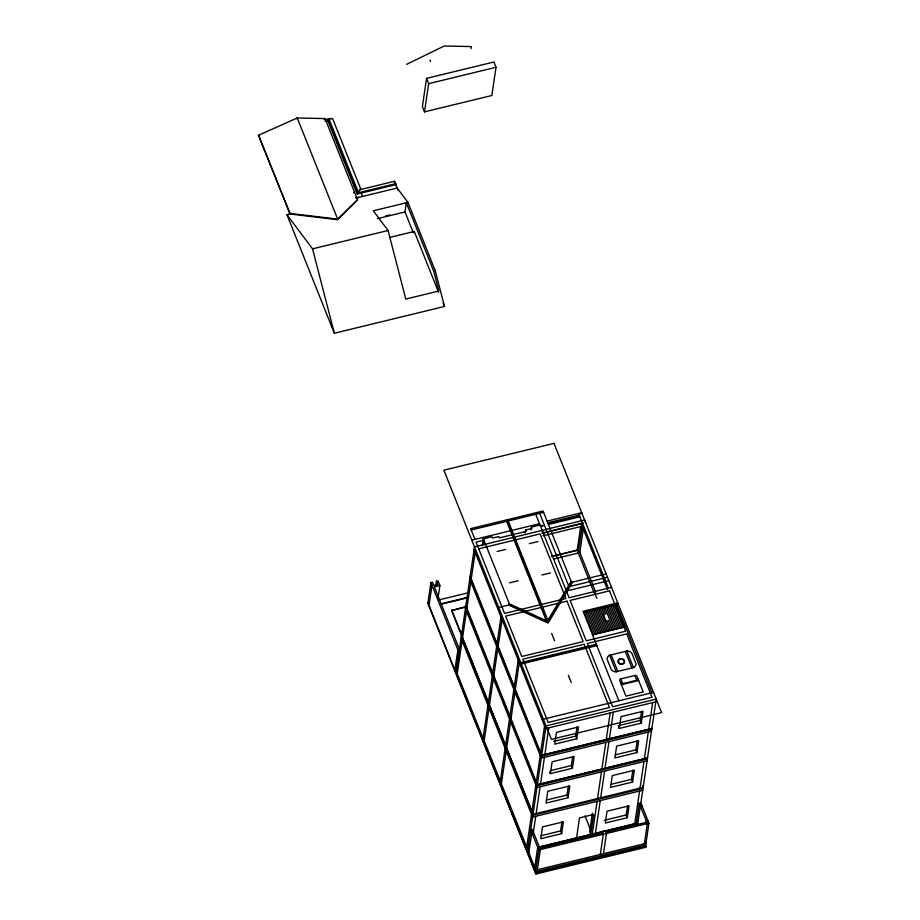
<?xml version="1.0" encoding="UTF-8"?>
<svg xmlns="http://www.w3.org/2000/svg" width="920" height="920" viewBox="0 0 920 920"><rect width="100%" height="100%" fill="white"/><g stroke="black" fill="none" stroke-linecap="round" stroke-linejoin="round"><path stroke-width="1.38" d="M328.095 119.646L357.409 192.993L359.846 189.704L394.461 181.286L395.807 184.655L357.259 194.028L360.628 188.715L332.66 118.737L328.877 118.657L327.945 120.681L325.323 121.313M358.604 197.397L356.028 197.708M413.344 232.863L404.995 211.956L406.353 202.756L433.722 271.25L438.828 291.019L405.789 299.058L388.079 230.483L373.301 210.795L407.928 202.377L435.298 270.871L444.486 306.464L334.339 333.247L287.005 214.808L290.133 214.026L337.329 219.673L357.558 199.801L325.093 118.576L297.24 117.99L258.416 135.309L290.133 214.026L287.005 214.808L312.547 248.848L334.339 333.247M426.558 78.384L422.383 106.593L424.499 111.872L491.843 95.496L496.018 67.286L493.902 62.008L426.558 78.384L428.662 83.662L424.499 111.872M438.127 597.563L439.898 585.568L438.012 580.853L436.436 581.245L437.782 584.602L433.849 585.557L432.503 582.199L430.928 582.578L427.846 603.474L535.957 874L646.105 847.216L645.184 843.64M429.053 605.256L432.009 585.269L433.584 584.89M435.85 585.235L436.436 581.245M533.014 814.143L451.639 610.523L465.336 606.751M454.871 669.863L457.884 649.865L459.448 649.485L434.389 586.903L439.898 585.568M460.851 632.971L461.058 631.603L462.081 634.156M460.092 648.968L460.195 648.244M463.013 629.211L463.116 628.486M457.251 673.704L462.127 640.722M462.553 637.813L466.474 611.248M466.9 608.338L470.833 581.773M471.258 578.864L475.18 552.299M482.344 545.744L483.368 538.821L492.027 536.716L492.568 538.062L498.858 536.533L499.399 537.878L526.148 531.369L525.607 530.023L531.909 528.494L531.369 527.148L540.017 525.044M487.945 705.329L483.069 738.311L456.182 671.013M488.37 702.42L492.292 675.855M492.729 672.945L496.65 646.38M497.076 643.471L500.997 616.906M484.184 740.726L489.014 708.02M489.451 705.111L493.373 678.546M493.798 675.636L497.72 649.071M498.157 646.162L502.078 619.597M525.205 532.749L525.607 530.023M530.966 529.874L531.369 527.148M500.33 781.114L505.16 748.397M505.586 745.499L509.507 718.922M509.933 716.024L513.866 689.448M514.291 686.55L518.213 659.973M501.4 783.806L506.23 751.099M506.655 748.19L510.588 721.613M511.014 718.716L514.935 692.15M515.361 689.241L519.294 662.676M526.688 847.067L531.518 814.361M531.944 811.451L535.865 784.886M536.291 781.977L540.224 755.412M540.649 752.502L544.571 725.938M528.804 852.633L531.794 832.462L533.358 832.082M533.117 834.003L535.739 816.281M536.164 813.372L540.086 786.807M540.523 783.897L544.444 757.332M544.87 754.423L548.791 727.858M580.704 526.378L577.197 550.148L594.044 592.583M582.555 523.468L578.278 552.851L580.37 552.333M583.556 527.298L579.841 552.46L595.643 592.02M534.727 867.445L537.705 847.262L539.281 846.883M537.372 869.745L540.351 849.574L532.289 829.391L530.713 829.771L538.775 849.965L535.555 871.769L645.713 844.985L648.933 823.181L640.86 802.987L639.285 803.367L636.306 823.538L637.031 825.332M550.378 773.616L552.126 761.806L574.16 756.447L572.412 768.269L550.378 773.616L549.665 771.822M535.957 874L427.972 602.565M561.66 833.635L563.408 821.824L542.512 826.896L540.764 838.706L561.66 833.635L560.591 830.944L561.947 821.755M568.054 797.732L569.802 785.921L547.768 791.28L546.031 803.091L568.054 797.732L566.984 795.041L568.341 785.864M572.412 768.269L571.332 765.567L572.688 756.389M576.759 738.794L578.507 726.972L556.473 732.331L554.737 744.142L576.759 738.794L575.69 736.092L577.047 726.915M576.541 837.901L579.496 817.903L593.653 814.464L590.709 834.451L589.628 831.76L592.388 813.107M592.284 834.072L597.115 801.366M597.54 798.456L601.473 771.88M601.887 768.982L605.808 742.417M606.245 739.507L610.167 712.942M595.424 833.301L600.254 800.595M600.691 797.686L604.612 771.121M605.038 768.211L608.959 741.646M609.385 738.737L613.318 712.172M601.83 834.268L602.22 831.576L605.371 830.817L606.441 833.508L603.462 853.679M600.323 854.438L603.301 834.268L602.22 831.576M619.252 728.456L621 716.645L643.022 711.286L641.286 723.097L619.252 728.456L618.539 726.662M627.325 817.661L629.061 805.851L607.028 811.21L605.291 823.02L627.325 817.661L626.244 814.97L627.601 805.782M632.581 782.046L634.317 770.235L612.294 775.594L610.546 787.405L632.581 782.046L631.499 779.355L632.856 770.166M636.928 752.571L638.675 740.761L616.641 746.12L614.905 757.931L636.928 752.571L635.858 749.88L637.215 740.692M641.286 723.097L640.205 720.406L641.562 711.217M634.765 823.733L639.595 791.027M640.021 788.118L643.954 761.553M644.38 758.644L648.301 732.078M648.726 729.169L652.659 702.604M637.583 824.883L640.366 806.058L641.942 805.678M640.734 803.896L656.202 699.119L546.054 725.903L527.735 849.942L535.797 870.136L645.955 843.352L645.231 841.558M645.886 823.561L646.277 820.87L647.852 820.479M644.38 843.732L647.358 823.561L639.285 803.367M471.132 48.657L471.442 46.575L444.222 46L406.605 64.343M571.182 581.405L547.871 620.31L508.185 520.984M498.72 607.453L509.726 604.785L547.745 622.127L571.561 582.36L606.176 573.942M572.677 582.084L548.124 623.07L508.61 605.049M324.323 119.565L325.093 118.576M353.636 192.912L354.407 191.923M359.846 189.704L360.628 188.715M357.558 199.801L337.353 219.719L336.8 218.994L289.616 213.371M338.1 218.684L336.8 218.994M430.928 582.578L458.953 652.556L456.009 672.543L474.501 546.882L584.637 520.007L585.718 522.698M541.765 533.151L582.854 523.066M582.555 523.468L543.26 533.117L542.167 530.426M542.857 535.842L582.153 526.194M428.662 83.662L496.018 67.286M324.783 119.968L331.349 118.381M357.409 192.993L395.968 183.62M355.982 198.03L397.152 188.025L407.928 202.377M385.526 215.958L389.678 214.946M377.453 218.649L404.995 211.956M312.547 248.848L388.079 230.483M389.482 237.475L414.276 231.449L438.621 292.387M433.722 271.25L435.298 270.871M471.201 529.977L543.593 512.371M547.089 521.122L581.704 512.704M471.822 540.155L539.488 523.698M581.98 513.383L578.829 514.142L608.407 588.156M547.768 522.801L579.232 515.154M548.033 523.48L579.496 515.832M483.909 540.178L476.042 542.087L504.551 613.421L565.926 598.494L540.097 533.887L478.733 548.814M548.435 524.492L579.91 516.833M583.222 523.077L581.118 523.583L607.476 589.57M497.11 551.505L505.69 549.412M529.379 543.651L537.958 541.569M551.551 556.393L577.599 550.056M551.528 556.566L577.564 550.24M553.817 558.969L578.243 553.035M439.127 599.851L468.418 592.733M509.634 582.843L518.213 580.761M541.903 575L550.482 572.907M440.829 603.853L467.187 597.436M440.76 604.302L468.51 597.563M451.639 610.523L466.635 606.866M607.522 577.311L568.974 586.684L539.66 513.337M566.386 591.008L608.867 580.669M611.558 587.397L569.066 597.724L535.727 514.291M617.745 602.876L583.13 611.294L618.895 700.81M583.395 611.972L618.01 603.554M583.659 612.651L618.286 604.233M592.537 634.857L625.6 626.819M520.766 662.63L596.298 644.253M521.03 663.308L596.574 644.943M521.306 663.975L596.85 645.633M620.804 678.925L634.904 675.498A1.667 1.391 8.4 0 1 637.019 676.464L643.206 691.943L625.956 696.141L619.769 680.662A1.667 1.391 8.4 0 1 620.804 678.925L622.69 683.64L636.789 680.213A1.667 1.391 8.4 0 0 637.824 678.488M621.391 684.698L638.63 680.501M543.363 719.175L653.522 692.392M655.799 701.845L545.652 728.629L474.099 549.608M553.656 741.451L575.69 736.092M618.182 725.765L640.205 720.406M541.719 755.193L651.877 728.41M651.855 728.594L541.696 755.377L470.178 576.173M651.716 729.502L541.558 756.286L470.016 577.265M550.678 770.592L571.332 765.567M615.204 754.906L635.858 749.88M537.372 784.668L647.53 757.884M647.496 758.068L537.349 784.852L465.83 605.647M647.369 758.977L537.211 785.76L465.669 606.74M647.105 760.782L536.947 787.577L465.393 608.557M546.33 800.067L566.984 795.041M610.845 784.38L631.499 779.355M643.011 788.452L532.852 815.235L461.311 636.214M642.769 790.257L532.588 817.052L461.046 638.031M541.087 835.682L560.591 830.944M604.21 820.329L626.244 814.97M538.913 847.044L636.87 823.227M538.89 847.228L636.49 823.492M539.822 848.228L602.761 832.922M605.912 832.163L646.817 822.216M538.775 849.965L648.933 823.181M536.096 873.091L646.242 846.308M509.346 603.831L546.308 620.689L506.609 521.364M296.562 118.312L297.091 118.979M258.416 135.309L258.945 135.976M429.973 60.133L430.514 61.479M615.894 604.808L624.772 627.014M614.318 605.188L623.196 627.394M612.755 605.578L621.621 627.785M611.179 605.958L620.057 628.164M609.603 606.337L618.481 628.544M626.853 651.038L633.466 667.598M608.028 606.717L616.906 628.935M625.278 651.429L631.89 667.977M634.904 675.498L636.789 680.213M606.452 607.108L615.331 629.314M604.877 607.487L613.755 629.694M603.313 607.867L605.855 614.249M608.258 620.264L612.179 630.073M650.727 729.525L651.452 731.319L541.293 758.103L469.752 579.082M601.737 608.246L604.279 614.629M606.682 620.644L610.615 630.464M593.998 591.065L596.931 598.403M603.255 614.226L606.188 621.563M600.162 608.637L609.04 630.844M598.586 609.017L607.464 631.223M597.011 609.396L605.889 631.603M595.435 609.787L604.313 631.994M593.871 610.167L602.738 632.373M611.19 654.856L617.803 671.404M592.296 610.546L601.162 632.753M609.615 655.235L616.227 671.784M590.72 610.926L599.598 633.144M589.145 611.317L598.023 633.523M587.569 611.696L596.447 633.903M585.994 612.076L594.872 634.282M584.43 612.456L593.296 634.673M571.561 582.348L543.064 511.025L470.66 528.632L474.961 539.396M642.459 785.553L643.183 787.347L532.99 814.326L461.449 635.306M394.461 181.286L398.199 190.636M443.141 303.105L444.486 306.464M506.862 519.834L547.745 622.127M551.643 633.466L554.576 640.814M568.318 675.199L571.251 682.536M361.192 193.073L362.537 196.431M328.877 118.657L358.19 192.004M327.405 119.335L357.259 194.028M482.839 537.476L509.726 604.773M482.966 541.547L484.253 544.778M584.993 815.844L590.168 828.793M297.24 117.99L337.502 218.718M451.697 610.063L462.392 636.801M259.428 137.195L290.145 214.038M483.115 738.035L527.758 849.758M616.722 604.601L651.946 692.771M622.69 683.64A1.667 1.391 8.4 0 1 620.586 682.674M541.788 525.849C543.766 527.93 543.076 523.733 541.799 525.768M554.001 443.382L443.842 470.166L551.425 739.358L661.583 712.586L554.001 443.382M566.996 601.185L505.62 616.112L521.766 656.489L583.13 641.573L566.996 601.185M609.488 590.858L570.147 600.426L586.281 640.803L625.623 631.235L609.488 590.858M584.212 644.253L522.836 659.18L548.124 722.442L609.488 707.514L584.212 644.253M626.692 633.926L587.362 643.494L612.639 706.755L651.981 697.188L626.692 633.926M627.509 650.877L608.948 655.396A9.832 8.211 8.4 0 0 606.958 658.835L611.42 670.001A9.832 8.211 8.4 0 0 615.572 671.945L634.133 667.437A9.832 8.211 8.4 0 0 636.122 663.998L631.66 652.82A9.832 8.211 8.4 0 0 627.509 650.877M619.275 663.619A3.358 2.806 8.4 0 0 624.634 661.974A3.358 2.806 8.4 0 0 620.022 658.812A3.358 2.806 8.4 0 0 619.275 663.619M619.528 663.355A2.944 2.461 8.4 0 0 624.22 661.917A2.944 2.461 8.4 0 0 620.183 659.145A2.944 2.461 8.4 0 0 619.528 663.355"/></g></svg>
